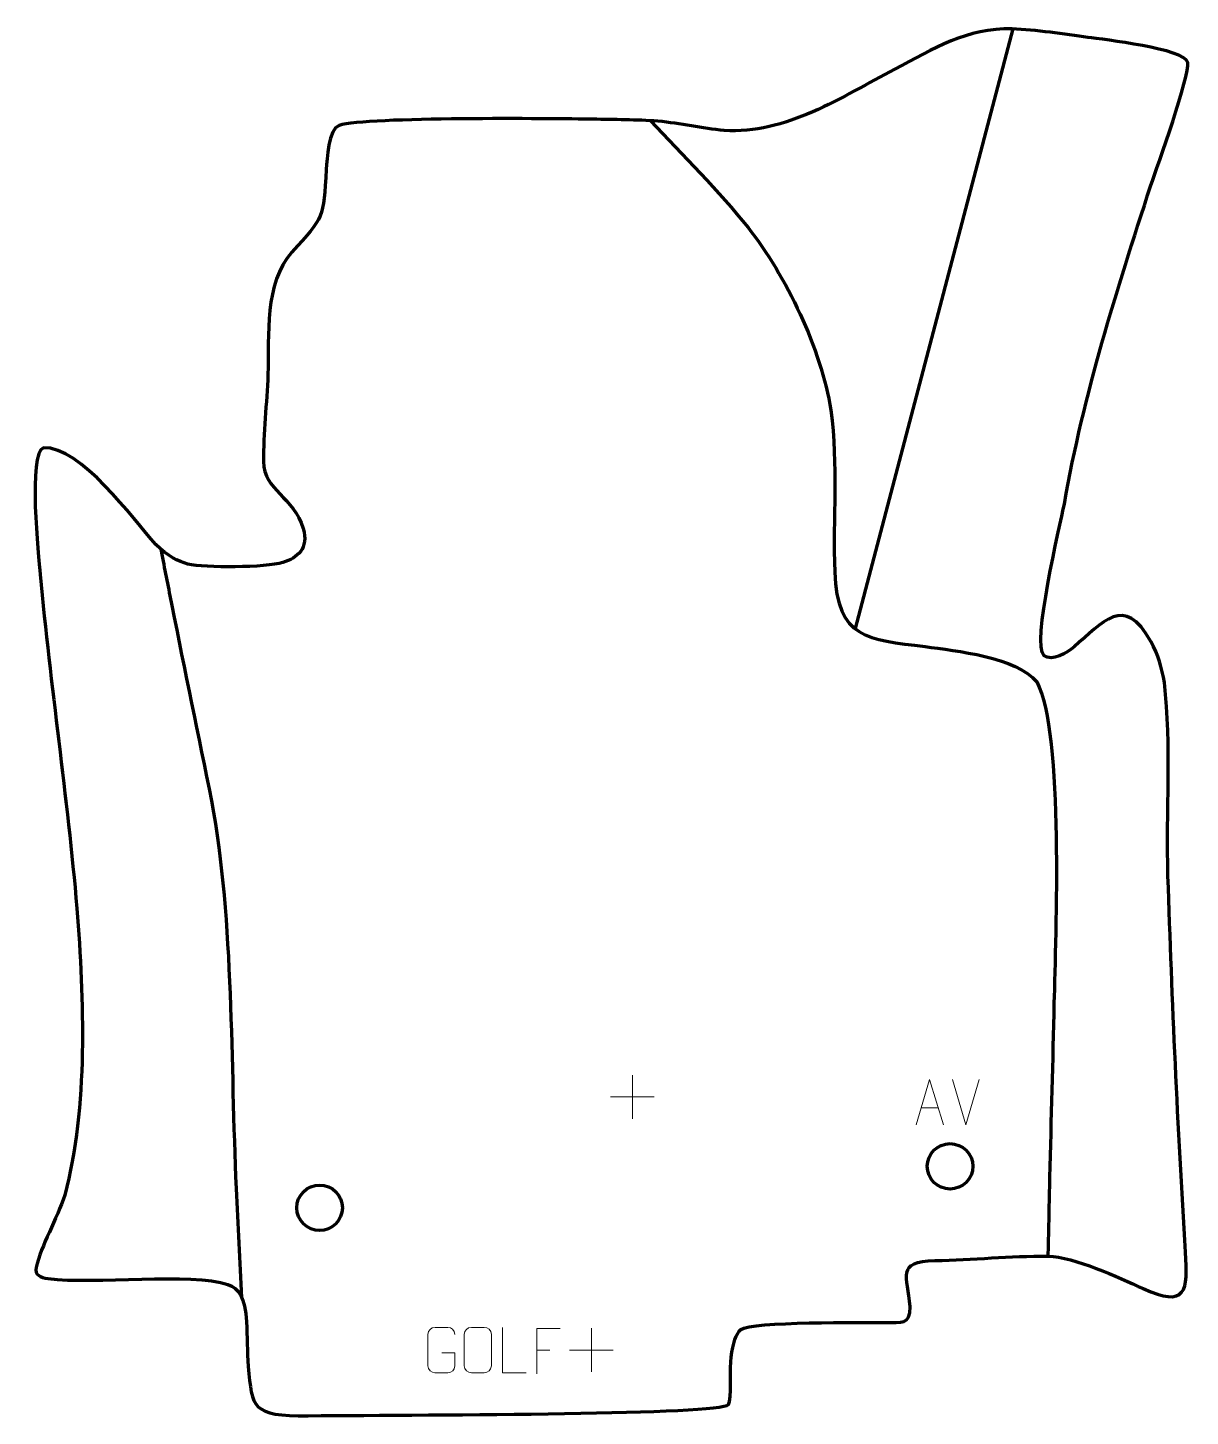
# Model space of a CAD drawing. Header units: millimetres. Extents: x -321 to 318, y -349 to 414.
import ezdxf

# ---------------------------------------------------------------- set-up
doc = ezdxf.new("R2010")
doc.units = ezdxf.units.MM
doc.header["$MEASUREMENT"] = 0
doc.layers.add('layer 1', color=7, linetype='Continuous')
doc.layers.add('layer 2', color=7, linetype='Continuous')

msp = doc.modelspace()

# ---------------------------------------------------------------- linework, layer by layer
at = {"layer": 'layer 1', "color": 142, "lineweight": 158}
msp.add_open_spline([(134.1844, 84.3034), (134.1844, 84.3034), (220.6525, 413.8222), (220.6525, 413.8222)], degree=3, dxfattribs=at)
for points, knots in [([(21.4302, 363.3744), (38.7812, 344.5938), (59.3875, 324.4295), (75.0654, 304.6266), (75.0654, 304.6266), (95.9878, 278.1995), (115.2665, 237.6641), (120.576, 204.2892), (120.576, 204.2892), (124.5884, 173.4862), (121.5732, 145.6385), (122.6931, 115.2197), (122.6931, 115.2197), (124.0476, 78.4279), (140.4784, 78.4853), (172.3337, 74.3006), (172.3337, 74.3006), (189.3015, 72.0716), (222.4403, 68.6043), (233.7212, 54.9025), (233.7212, 54.9025), (248.6045, 27.2734), (243.9916, -85.3027), (243.1533, -121.553), (243.1533, -121.553), (242.4533, -153.4924), (241.4744, -185.4249), (240.7526, -217.3641), (240.7526, -217.3641), (240.4439, -231.3224), (240.1349, -245.2807), (239.8255, -259.239), (239.8255, -259.239), (239.8255, -259.239), (239.7924, -260.7345), (239.7924, -260.7345)], [0, 0, 0, 0, 0.1, 0.1, 0.1, 0.1, 0.2, 0.2, 0.2, 0.2, 0.3, 0.3, 0.3, 0.3, 0.4, 0.4, 0.4, 0.4, 0.5, 0.5, 0.5, 0.5, 0.6, 0.6, 0.6, 0.6, 0.7, 0.7, 0.7, 0.7, 0.8, 0.8, 0.8, 0.8, 1, 1, 1, 1]), ([(-203.086, -283.4704), (-204.0581, -263.5235), (-205.03, -243.5766), (-206.0022, -223.6297), (-206.0022, -223.6297), (-209.2756, -155.3565), (-207.1462, -77.2582), (-219.5976, -10.5324), (-219.5976, -10.5324), (-226.6913, 25.3044), (-234.3204, 61.0703), (-241.3772, 96.9672), (-241.3772, 96.9672), (-243.2049, 106.265), (-245.0327, 115.5628), (-246.8604, 124.8606), (-246.8604, 124.8606), (-246.8604, 124.8606), (-247.4376, 127.7967), (-247.4376, 127.7967)], [0, 0, 0, 0, 0.16666667, 0.16666667, 0.16666667, 0.16666667, 0.33333333, 0.33333333, 0.33333333, 0.33333333, 0.5, 0.5, 0.5, 0.5, 0.66666667, 0.66666667, 0.66666667, 0.66666667, 1, 1, 1, 1])]:
    msp.add_open_spline(points, degree=3, knots=knots, dxfattribs=at)
at = {"layer": 'layer 1', "color": 250, "lineweight": 9}
for points in [[(11.5544, -161.2239), (11.5544, -161.2239), (11.5544, -185.2018), (11.5544, -185.2018)], [(194.7902, -188.5022), (194.7902, -188.5022), (187.4684, -163.5486), (187.4684, -163.5486)], [(202.1121, -163.5486), (202.1121, -163.5486), (194.7903, -188.5022), (194.7903, -188.5022)], [(-0.4345, -173.2129), (-0.4345, -173.2129), (23.5434, -173.2129), (23.5434, -173.2129)], [(170.1533, -179.2455), (170.1533, -179.2455), (179.649, -179.2455), (179.649, -179.2455)], [(-11.002, -300.3613), (-11.002, -300.3613), (-11.002, -324.3392), (-11.002, -324.3392)], [(-41.0019, -312.3503), (-41.0019, -312.3503), (-33.8338, -312.3503), (-33.8338, -312.3503)], [(-22.9909, -312.3503), (-22.9909, -312.3503), (0.987, -312.3503), (0.987, -312.3503)]]:
    msp.add_open_spline(points, degree=3, dxfattribs=at)
for points, knots in [([(167.4307, -188.4949), (167.4307, -188.4949), (174.8017, -163.5414), (174.8017, -163.5414), (174.8017, -163.5414), (174.8017, -163.5414), (182.3716, -188.4949), (182.3716, -188.4949)], [0, 0, 0, 0, 0.33333333, 0.33333333, 0.33333333, 0.33333333, 1, 1, 1, 1]), ([(-93.1629, -313.8413), (-93.1629, -313.8413), (-85.9948, -313.8413), (-85.9948, -313.8413), (-85.9948, -313.8413), (-85.9948, -313.8413), (-85.9948, -321.0094), (-85.9948, -321.0094), (-85.9948, -321.0094), (-86.1344, -323.3328), (-87.8117, -324.8124), (-89.9595, -324.8232), (-89.9595, -324.8232), (-92.2913, -324.8228), (-94.6233, -324.8228), (-96.9548, -324.8232), (-96.9548, -324.8232), (-98.8797, -324.9286), (-100.8519, -323.0441), (-100.8407, -321.0268), (-100.8407, -321.0268), (-100.8403, -315.2567), (-100.8403, -309.487), (-100.8407, -303.7177), (-100.8407, -303.7177), (-100.8365, -301.5796), (-99.0897, -299.8604), (-96.9374, -299.8738), (-96.9374, -299.8738), (-94.6117, -299.8738), (-92.2856, -299.8738), (-89.9595, -299.8738), (-89.9595, -299.8738), (-88.0128, -299.8384), (-86.0214, -301.3299), (-85.9948, -303.7676)], [0, 0, 0, 0, 0.1, 0.1, 0.1, 0.1, 0.2, 0.2, 0.2, 0.2, 0.3, 0.3, 0.3, 0.3, 0.4, 0.4, 0.4, 0.4, 0.5, 0.5, 0.5, 0.5, 0.6, 0.6, 0.6, 0.6, 0.7, 0.7, 0.7, 0.7, 0.8, 0.8, 0.8, 0.8, 1, 1, 1, 1]), ([(-76.9374, -299.8738), (-74.6117, -299.8738), (-72.2856, -299.8738), (-69.9595, -299.8738), (-69.9595, -299.8738), (-68.0129, -299.8382), (-66.0214, -301.3298), (-65.9948, -303.7674), (-65.9948, -303.7674), (-65.9952, -309.5143), (-65.9952, -315.2616), (-65.9948, -321.0093), (-65.9948, -321.0093), (-66.1346, -323.3327), (-67.8117, -324.8123), (-69.9595, -324.8231), (-69.9595, -324.8231), (-72.2914, -324.8227), (-74.6233, -324.8227), (-76.9548, -324.8231), (-76.9548, -324.8231), (-78.8798, -324.9285), (-80.8519, -323.044), (-80.8407, -321.0267), (-80.8407, -321.0267), (-80.8404, -315.2566), (-80.8404, -309.4869), (-80.8407, -303.7176), (-80.8407, -303.7176), (-80.8365, -301.5795), (-79.0898, -299.8603), (-76.9374, -299.8738)], [0, 0, 0, 0, 0.11111111, 0.11111111, 0.11111111, 0.11111111, 0.22222222, 0.22222222, 0.22222222, 0.22222222, 0.33333333, 0.33333333, 0.33333333, 0.33333333, 0.44444444, 0.44444444, 0.44444444, 0.44444444, 0.55555556, 0.55555556, 0.55555556, 0.55555556, 0.66666667, 0.66666667, 0.66666667, 0.66666667, 0.77777778, 0.77777778, 0.77777778, 0.77777778, 1, 1, 1, 1]), ([(-46.9433, -324.8271), (-46.9433, -324.8271), (-59.8924, -324.8271), (-59.8924, -324.8271), (-59.8924, -324.8271), (-59.8924, -324.8271), (-59.8924, -299.8735), (-59.8924, -299.8735)], [0, 0, 0, 0, 0.33333333, 0.33333333, 0.33333333, 0.33333333, 1, 1, 1, 1]), ([(-28.1279, -300.4706), (-28.1279, -300.4706), (-41.0019, -300.4706), (-41.0019, -300.4706), (-41.0019, -300.4706), (-41.0019, -300.4706), (-41.0019, -325.4242), (-41.0019, -325.4242)], [0, 0, 0, 0, 0.33333333, 0.33333333, 0.33333333, 0.33333333, 1, 1, 1, 1])]:
    msp.add_open_spline(points, degree=3, knots=knots, dxfattribs=at)
at = {"layer": 'layer 1', "color": 142, "lineweight": 200}
for points in [[(186.0598, -198.8359), (179.1563, -198.8359), (173.5599, -204.4323), (173.5599, -211.3359), (173.5599, -211.3359), (173.5598, -218.2394), (179.1563, -223.8359), (186.0598, -223.8359), (186.0598, -223.8359), (192.9634, -223.8359), (198.5598, -218.2395), (198.5598, -211.3359), (198.5598, -211.3359), (198.5599, -204.4324), (192.9634, -198.8359), (186.0598, -198.8359)], [(186.0598, -198.8359), (179.1563, -198.8359), (173.5599, -204.4323), (173.5599, -211.3359), (173.5599, -211.3359), (173.5598, -218.2394), (179.1563, -223.8359), (186.0598, -223.8359), (186.0598, -223.8359), (192.9634, -223.8359), (198.5598, -218.2395), (198.5598, -211.336), (198.5598, -211.336), (198.5599, -204.4324), (192.9634, -198.8359), (186.0598, -198.8359)], [(186.0598, -198.8359), (179.1563, -198.8359), (173.5599, -204.4324), (173.5599, -211.3359), (173.5599, -211.3359), (173.5598, -218.2395), (179.1563, -223.8359), (186.0598, -223.8359), (186.0598, -223.8359), (192.9634, -223.8359), (198.5598, -218.2395), (198.5598, -211.336), (198.5598, -211.336), (198.5599, -204.4324), (192.9634, -198.8359), (186.0598, -198.8359)], [(186.0598, -198.8359), (179.1563, -198.8359), (173.5599, -204.4324), (173.5599, -211.3359), (173.5599, -211.3359), (173.5598, -218.2395), (179.1563, -223.8359), (186.0598, -223.8359), (186.0598, -223.8359), (192.9634, -223.836), (198.5598, -218.2395), (198.5598, -211.336), (198.5598, -211.336), (198.5599, -204.4324), (192.9634, -198.8359), (186.0598, -198.8359)], [(186.0598, -198.836), (179.1563, -198.836), (173.5599, -204.4324), (173.5599, -211.3359), (173.5599, -211.3359), (173.5598, -218.2395), (179.1563, -223.8359), (186.0598, -223.836), (186.0598, -223.836), (192.9634, -223.836), (198.5598, -218.2396), (198.5598, -211.336), (198.5598, -211.336), (198.5599, -204.4324), (192.9634, -198.836), (186.0598, -198.836)], [(186.0598, -198.836), (179.1563, -198.836), (173.5599, -204.4324), (173.5599, -211.3359), (173.5599, -211.3359), (173.5598, -218.2395), (179.1563, -223.8359), (186.0598, -223.836), (186.0598, -223.836), (192.9634, -223.836), (198.5598, -218.2396), (198.5598, -211.336), (198.5598, -211.336), (198.5599, -204.4324), (192.9634, -198.836), (186.0598, -198.836)], [(186.0598, -198.836), (179.1563, -198.836), (173.5599, -204.4324), (173.5599, -211.336), (173.5599, -211.336), (173.5598, -218.2395), (179.1563, -223.836), (186.0598, -223.836), (186.0598, -223.836), (192.9634, -223.836), (198.5598, -218.2396), (198.5598, -211.336), (198.5598, -211.336), (198.5599, -204.4325), (192.9634, -198.836), (186.0598, -198.836)], [(186.0598, -198.836), (179.1563, -198.836), (173.5599, -204.4324), (173.5599, -211.336), (173.5599, -211.336), (173.5598, -218.2395), (179.1563, -223.836), (186.0598, -223.836), (186.0598, -223.836), (192.9634, -223.836), (198.5598, -218.2396), (198.5598, -211.336), (198.5598, -211.336), (198.5599, -204.4325), (192.9634, -198.836), (186.0598, -198.836)], [(186.0598, -198.836), (179.1563, -198.836), (173.5599, -204.4324), (173.5599, -211.336), (173.5599, -211.336), (173.5598, -218.2395), (179.1563, -223.836), (186.0598, -223.836), (186.0598, -223.836), (192.9634, -223.836), (198.5598, -218.2396), (198.5598, -211.3361), (198.5598, -211.3361), (198.5599, -204.4325), (192.9634, -198.836), (186.0598, -198.836)], [(186.0598, -198.836), (179.1563, -198.836), (173.5599, -204.4324), (173.5599, -211.336), (173.5599, -211.336), (173.5598, -218.2396), (179.1563, -223.836), (186.0598, -223.836), (186.0598, -223.836), (192.9634, -223.836), (198.5598, -218.2396), (198.5598, -211.3361), (198.5598, -211.3361), (198.5599, -204.4325), (192.9634, -198.836), (186.0598, -198.836)], [(186.0598, -198.836), (179.1563, -198.836), (173.5599, -204.4325), (173.5599, -211.336), (173.5599, -211.336), (173.5598, -218.2396), (179.1563, -223.836), (186.0598, -223.836), (186.0598, -223.836), (192.9634, -223.8361), (198.5598, -218.2396), (198.5598, -211.3361), (198.5598, -211.3361), (198.5599, -204.4325), (192.9634, -198.836), (186.0598, -198.836)], [(186.0598, -198.836), (179.1563, -198.836), (173.5599, -204.4325), (173.5599, -211.336), (173.5599, -211.336), (173.5598, -218.2396), (179.1563, -223.836), (186.0598, -223.836), (186.0598, -223.836), (192.9634, -223.8361), (198.5598, -218.2396), (198.5598, -211.3361), (198.5598, -211.3361), (198.5599, -204.4325), (192.9634, -198.836), (186.0598, -198.836)], [(186.0598, -198.8361), (179.1563, -198.8361), (173.5599, -204.4325), (173.5599, -211.336), (173.5599, -211.336), (173.5598, -218.2396), (179.1563, -223.836), (186.0598, -223.8361), (186.0598, -223.8361), (192.9634, -223.8361), (198.5598, -218.2397), (198.5598, -211.3361), (198.5598, -211.3361), (198.5599, -204.4325), (192.9634, -198.8361), (186.0598, -198.8361)], [(186.0598, -198.8361), (179.1563, -198.8361), (173.5599, -204.4325), (173.5599, -211.3361), (173.5599, -211.3361), (173.5598, -218.2396), (179.1563, -223.8361), (186.0598, -223.8361), (186.0598, -223.8361), (192.9634, -223.8361), (198.5598, -218.2397), (198.5598, -211.3361), (198.5598, -211.3361), (198.5599, -204.4325), (192.9634, -198.8361), (186.0598, -198.8361)], [(186.0598, -198.8361), (179.1563, -198.8361), (173.5599, -204.4325), (173.5599, -211.3361), (173.5599, -211.3361), (173.5598, -218.2396), (179.1563, -223.8361), (186.0598, -223.8361), (186.0598, -223.8361), (192.9634, -223.8361), (198.5598, -218.2397), (198.5598, -211.3361), (198.5598, -211.3361), (198.5599, -204.4326), (192.9634, -198.8361), (186.0598, -198.8361)], [(186.0598, -198.8361), (179.1563, -198.8361), (173.5599, -204.4325), (173.5599, -211.3361), (173.5599, -211.3361), (173.5598, -218.2396), (179.1563, -223.8361), (186.0598, -223.8361), (186.0598, -223.8361), (192.9634, -223.8361), (198.5598, -218.2397), (198.5598, -211.3361), (198.5598, -211.3361), (198.5599, -204.4326), (192.9634, -198.8361), (186.0598, -198.8361)], [(186.0598, -198.8361), (179.1563, -198.8361), (173.5599, -204.4325), (173.5599, -211.3361), (173.5599, -211.3361), (173.5598, -218.2396), (179.1563, -223.8361), (186.0598, -223.8361), (186.0598, -223.8361), (192.9634, -223.8361), (198.5598, -218.2397), (198.5598, -211.3362), (198.5598, -211.3362), (198.5599, -204.4326), (192.9634, -198.8361), (186.0598, -198.8361)], [(186.0598, -198.8361), (179.1563, -198.8361), (173.5599, -204.4326), (173.5599, -211.3361), (173.5599, -211.3361), (173.5598, -218.2397), (179.1563, -223.8361), (186.0598, -223.8361), (186.0598, -223.8361), (192.9634, -223.8361), (198.5598, -218.2397), (198.5598, -211.3362), (198.5598, -211.3362), (198.5599, -204.4326), (192.9634, -198.8361), (186.0598, -198.8361)], [(186.0598, -198.8361), (179.1563, -198.8361), (173.5599, -204.4326), (173.5599, -211.3361), (173.5599, -211.3361), (173.5598, -218.2397), (179.1563, -223.8361), (186.0598, -223.8361), (186.0598, -223.8361), (192.9634, -223.8362), (198.5598, -218.2397), (198.5598, -211.3362), (198.5598, -211.3362), (198.5599, -204.4326), (192.9634, -198.8361), (186.0598, -198.8361)], [(186.0598, -198.8362), (179.1563, -198.8362), (173.5599, -204.4326), (173.5599, -211.3361), (173.5599, -211.3361), (173.5598, -218.2397), (179.1563, -223.8361), (186.0598, -223.8362), (186.0598, -223.8362), (192.9634, -223.8362), (198.5598, -218.2398), (198.5598, -211.3362), (198.5598, -211.3362), (198.5599, -204.4326), (192.9634, -198.8362), (186.0598, -198.8362)], [(186.0598, -198.8362), (179.1563, -198.8362), (173.5599, -204.4326), (173.5599, -211.3361), (173.5599, -211.3361), (173.5598, -218.2397), (179.1563, -223.8361), (186.0598, -223.8362), (186.0598, -223.8362), (192.9634, -223.8362), (198.5598, -218.2398), (198.5598, -211.3362), (198.5598, -211.3362), (198.5599, -204.4326), (192.9634, -198.8362), (186.0598, -198.8362)], [(-160.3461, -221.6567), (-167.2496, -221.6567), (-172.846, -227.2531), (-172.846, -234.1567), (-172.846, -234.1567), (-172.8461, -241.0602), (-167.2496, -246.6567), (-160.3461, -246.6567), (-160.3461, -246.6567), (-153.4425, -246.6567), (-147.8461, -241.0603), (-147.8461, -234.1567), (-147.8461, -234.1567), (-147.846, -227.2532), (-153.4425, -221.6567), (-160.3461, -221.6567)], [(-160.3461, -221.6567), (-167.2496, -221.6567), (-172.846, -227.2531), (-172.846, -234.1567), (-172.846, -234.1567), (-172.8461, -241.0602), (-167.2496, -246.6567), (-160.3461, -246.6567), (-160.3461, -246.6567), (-153.4425, -246.6567), (-147.8461, -241.0603), (-147.8461, -234.1568), (-147.8461, -234.1568), (-147.846, -227.2532), (-153.4425, -221.6567), (-160.3461, -221.6567)], [(-160.3461, -221.6567), (-167.2496, -221.6567), (-172.846, -227.2532), (-172.846, -234.1567), (-172.846, -234.1567), (-172.8461, -241.0603), (-167.2496, -246.6567), (-160.3461, -246.6567), (-160.3461, -246.6567), (-153.4425, -246.6567), (-147.8461, -241.0603), (-147.8461, -234.1568), (-147.8461, -234.1568), (-147.846, -227.2532), (-153.4425, -221.6567), (-160.3461, -221.6567)], [(-160.3461, -221.6567), (-167.2496, -221.6567), (-172.846, -227.2532), (-172.846, -234.1567), (-172.846, -234.1567), (-172.8461, -241.0603), (-167.2496, -246.6567), (-160.3461, -246.6567), (-160.3461, -246.6567), (-153.4425, -246.6568), (-147.8461, -241.0603), (-147.8461, -234.1568), (-147.8461, -234.1568), (-147.846, -227.2532), (-153.4425, -221.6567), (-160.3461, -221.6567)], [(-160.3461, -221.6568), (-167.2496, -221.6568), (-172.846, -227.2532), (-172.846, -234.1567), (-172.846, -234.1567), (-172.8461, -241.0603), (-167.2496, -246.6567), (-160.3461, -246.6568), (-160.3461, -246.6568), (-153.4425, -246.6568), (-147.8461, -241.0604), (-147.8461, -234.1568), (-147.8461, -234.1568), (-147.846, -227.2532), (-153.4425, -221.6568), (-160.3461, -221.6568)], [(-160.3461, -221.6568), (-167.2496, -221.6568), (-172.846, -227.2532), (-172.846, -234.1567), (-172.846, -234.1567), (-172.8461, -241.0603), (-167.2496, -246.6567), (-160.3461, -246.6568), (-160.3461, -246.6568), (-153.4425, -246.6568), (-147.8461, -241.0604), (-147.8461, -234.1568), (-147.8461, -234.1568), (-147.846, -227.2532), (-153.4425, -221.6568), (-160.3461, -221.6568)], [(-160.3461, -221.6568), (-167.2496, -221.6568), (-172.846, -227.2532), (-172.846, -234.1568), (-172.846, -234.1568), (-172.8461, -241.0603), (-167.2496, -246.6568), (-160.3461, -246.6568), (-160.3461, -246.6568), (-153.4425, -246.6568), (-147.8461, -241.0604), (-147.8461, -234.1568), (-147.8461, -234.1568), (-147.846, -227.2533), (-153.4425, -221.6568), (-160.3461, -221.6568)], [(-160.3461, -221.6568), (-167.2496, -221.6568), (-172.846, -227.2532), (-172.846, -234.1568), (-172.846, -234.1568), (-172.8461, -241.0603), (-167.2496, -246.6568), (-160.3461, -246.6568), (-160.3461, -246.6568), (-153.4425, -246.6568), (-147.8461, -241.0604), (-147.8461, -234.1568), (-147.8461, -234.1568), (-147.846, -227.2533), (-153.4425, -221.6568), (-160.3461, -221.6568)], [(-160.3461, -221.6568), (-167.2496, -221.6568), (-172.846, -227.2532), (-172.846, -234.1568), (-172.846, -234.1568), (-172.8461, -241.0603), (-167.2496, -246.6568), (-160.3461, -246.6568), (-160.3461, -246.6568), (-153.4425, -246.6568), (-147.8461, -241.0604), (-147.8461, -234.1569), (-147.8461, -234.1569), (-147.846, -227.2533), (-153.4425, -221.6568), (-160.3461, -221.6568)], [(-160.3461, -221.6568), (-167.2496, -221.6568), (-172.846, -227.2532), (-172.846, -234.1568), (-172.846, -234.1568), (-172.8461, -241.0604), (-167.2496, -246.6568), (-160.3461, -246.6568), (-160.3461, -246.6568), (-153.4425, -246.6568), (-147.8461, -241.0604), (-147.8461, -234.1569), (-147.8461, -234.1569), (-147.846, -227.2533), (-153.4425, -221.6568), (-160.3461, -221.6568)], [(-160.3461, -221.6568), (-167.2496, -221.6568), (-172.846, -227.2533), (-172.846, -234.1568), (-172.846, -234.1568), (-172.8461, -241.0604), (-167.2496, -246.6568), (-160.3461, -246.6568), (-160.3461, -246.6568), (-153.4425, -246.6569), (-147.8461, -241.0604), (-147.8461, -234.1569), (-147.8461, -234.1569), (-147.846, -227.2533), (-153.4425, -221.6568), (-160.3461, -221.6568)], [(-160.3461, -221.6568), (-167.2496, -221.6568), (-172.846, -227.2533), (-172.846, -234.1568), (-172.846, -234.1568), (-172.8461, -241.0604), (-167.2496, -246.6568), (-160.3461, -246.6568), (-160.3461, -246.6568), (-153.4425, -246.6569), (-147.8461, -241.0604), (-147.8461, -234.1569), (-147.8461, -234.1569), (-147.846, -227.2533), (-153.4425, -221.6568), (-160.3461, -221.6568)], [(-160.3461, -221.6569), (-167.2496, -221.6569), (-172.846, -227.2533), (-172.846, -234.1568), (-172.846, -234.1568), (-172.8461, -241.0604), (-167.2496, -246.6568), (-160.3461, -246.6569), (-160.3461, -246.6569), (-153.4425, -246.6569), (-147.8461, -241.0605), (-147.8461, -234.1569), (-147.8461, -234.1569), (-147.846, -227.2533), (-153.4425, -221.6569), (-160.3461, -221.6569)], [(-160.3461, -221.6569), (-167.2496, -221.6569), (-172.846, -227.2533), (-172.846, -234.1569), (-172.846, -234.1569), (-172.8461, -241.0604), (-167.2496, -246.6569), (-160.3461, -246.6569), (-160.3461, -246.6569), (-153.4425, -246.6569), (-147.8461, -241.0605), (-147.8461, -234.1569), (-147.8461, -234.1569), (-147.846, -227.2533), (-153.4425, -221.6569), (-160.3461, -221.6569)], [(-160.3461, -221.6569), (-167.2496, -221.6569), (-172.846, -227.2533), (-172.846, -234.1569), (-172.846, -234.1569), (-172.8461, -241.0604), (-167.2496, -246.6569), (-160.3461, -246.6569), (-160.3461, -246.6569), (-153.4425, -246.6569), (-147.8461, -241.0605), (-147.8461, -234.1569), (-147.8461, -234.1569), (-147.846, -227.2534), (-153.4425, -221.6569), (-160.3461, -221.6569)], [(-160.3461, -221.6569), (-167.2496, -221.6569), (-172.846, -227.2533), (-172.846, -234.1569), (-172.846, -234.1569), (-172.8461, -241.0604), (-167.2496, -246.6569), (-160.3461, -246.6569), (-160.3461, -246.6569), (-153.4425, -246.6569), (-147.8461, -241.0605), (-147.8461, -234.1569), (-147.8461, -234.1569), (-147.846, -227.2534), (-153.4425, -221.6569), (-160.3461, -221.6569)], [(-160.3461, -221.6569), (-167.2496, -221.6569), (-172.846, -227.2533), (-172.846, -234.1569), (-172.846, -234.1569), (-172.8461, -241.0604), (-167.2496, -246.6569), (-160.3461, -246.6569), (-160.3461, -246.6569), (-153.4425, -246.6569), (-147.8461, -241.0605), (-147.8461, -234.157), (-147.8461, -234.157), (-147.846, -227.2534), (-153.4425, -221.6569), (-160.3461, -221.6569)], [(-160.3461, -221.6569), (-167.2496, -221.6569), (-172.846, -227.2534), (-172.846, -234.1569), (-172.846, -234.1569), (-172.8461, -241.0605), (-167.2496, -246.6569), (-160.3461, -246.6569), (-160.3461, -246.6569), (-153.4425, -246.6569), (-147.8461, -241.0605), (-147.8461, -234.157), (-147.8461, -234.157), (-147.846, -227.2534), (-153.4425, -221.6569), (-160.3461, -221.6569)], [(-160.3461, -221.6569), (-167.2496, -221.6569), (-172.846, -227.2534), (-172.846, -234.1569), (-172.846, -234.1569), (-172.8461, -241.0605), (-167.2496, -246.6569), (-160.3461, -246.6569), (-160.3461, -246.6569), (-153.4425, -246.657), (-147.8461, -241.0605), (-147.8461, -234.157), (-147.8461, -234.157), (-147.846, -227.2534), (-153.4425, -221.6569), (-160.3461, -221.6569)], [(-160.3461, -221.657), (-167.2496, -221.657), (-172.846, -227.2534), (-172.846, -234.1569), (-172.846, -234.1569), (-172.8461, -241.0605), (-167.2496, -246.6569), (-160.3461, -246.657), (-160.3461, -246.657), (-153.4425, -246.657), (-147.8461, -241.0606), (-147.8461, -234.157), (-147.8461, -234.157), (-147.846, -227.2534), (-153.4425, -221.657), (-160.3461, -221.657)], [(-160.3461, -221.657), (-167.2496, -221.657), (-172.846, -227.2534), (-172.846, -234.1569), (-172.846, -234.1569), (-172.8461, -241.0605), (-167.2496, -246.6569), (-160.3461, -246.657), (-160.3461, -246.657), (-153.4425, -246.657), (-147.8461, -241.0606), (-147.8461, -234.157), (-147.8461, -234.157), (-147.846, -227.2534), (-153.4425, -221.657), (-160.3461, -221.657)]]:
    msp.add_open_spline(points, degree=3, knots=[0, 0, 0, 0, 0.2, 0.2, 0.2, 0.2, 0.4, 0.4, 0.4, 0.4, 0.6, 0.6, 0.6, 0.6, 1, 1, 1, 1], dxfattribs=at)
for points in [[(186.0598, -198.8359), (186.0598, -198.8359), (186.0598, -198.8362), (186.0598, -198.8362)], [(186.0598, -198.8359), (186.0598, -198.8359), (186.0598, -198.8362), (186.0598, -198.8362)], [(173.5599, -211.3359), (173.5599, -211.3359), (173.5599, -211.3361), (173.5599, -211.3361)], [(198.5598, -211.3359), (198.5598, -211.3359), (198.5598, -211.3362), (198.5598, -211.3362)], [(-160.3461, -221.6567), (-160.3461, -221.6567), (-160.3461, -221.657), (-160.3461, -221.657)], [(-160.3461, -221.6567), (-160.3461, -221.6567), (-160.3461, -221.657), (-160.3461, -221.657)], [(186.0598, -223.8359), (186.0598, -223.8359), (186.0598, -223.8362), (186.0598, -223.8362)], [(-172.846, -234.1567), (-172.846, -234.1567), (-172.846, -234.1569), (-172.846, -234.1569)], [(-147.8461, -234.1567), (-147.8461, -234.1567), (-147.8461, -234.157), (-147.8461, -234.157)], [(-160.3461, -246.6567), (-160.3461, -246.6567), (-160.3461, -246.657), (-160.3461, -246.657)]]:
    msp.add_open_spline(points, degree=3, dxfattribs=at)
at = {"layer": 'layer 2', "color": 242, "lineweight": 158}
msp.add_open_spline([(25.5091, 363.1133), (38.0322, 361.9294), (49.8683, 359.1992), (61.9476, 358.0049), (61.9476, 358.0049), (95.2797, 355.5947), (127.0452, 376.6992), (155.6655, 391.7044), (155.6655, 391.7044), (176.8974, 402.9725), (195.4564, 414.4767), (220.1838, 413.8406), (220.1838, 413.8406), (232.7767, 413.3673), (249.2136, 410.9447), (261.7814, 409.2021), (261.7814, 409.2021), (269.8991, 408.1031), (315.1973, 402.8698), (316.6312, 395.4554), (316.6312, 395.4554), (318.0074, 388.3394), (299.9865, 338.5026), (296.4151, 327.9001), (296.4151, 327.9001), (277.2266, 268.8361), (259.7207, 214.1605), (248.8571, 152.6988), (248.8571, 152.6988), (246.5633, 141.272), (230.7962, 75.0678), (237.6283, 69.4446), (237.6283, 69.4446), (242.0673, 65.7912), (250.6388, 71.2123), (254.1658, 74.18), (254.1658, 74.18), (269.8105, 87.3436), (281.7557, 103.8213), (296.3591, 77.0887), (296.3591, 77.0887), (300.4132, 69.6676), (302.4581, 62.8216), (303.8241, 54.5709), (303.8241, 54.5709), (307.8092, 19.8181), (304.7104, -16.5782), (305.7986, -51.7838), (305.7986, -51.7838), (307.9849, -120.5819), (311.2459, -189.7399), (315.3619, -258.4512), (315.3619, -258.4512), (316.9665, -279.9373), (315.8091, -289.3394), (292.1442, -278.5638), (292.1442, -278.5638), (278.4188, -272.3307), (254.4675, -261.0699), (239.7924, -260.7345), (239.7924, -260.7345), (219.0196, -260.6265), (198.4856, -262.7033), (177.7459, -263.1341), (177.7459, -263.1341), (156.0617, -263.9351), (162.7918, -271.2786), (164.0614, -288.6631), (164.0614, -288.6631), (164.3271, -298.6181), (159.2019, -297.0983), (150.8384, -297.2024), (150.8384, -297.2024), (139.1996, -297.2771), (76.6842, -296.5139), (71.1397, -301.0825), (71.1397, -301.0825), (68.5628, -303.0883), (66.7943, -308.6894), (65.7357, -316.3129), (65.7357, -316.3129), (65.0414, -321.314), (66.1537, -340.049), (64.3144, -342.2298), (64.3144, -342.2298), (59.5175, -347.9175), (-93.9897, -347.8375), (-166.6021, -348.455), (-166.6021, -348.455), (-197.9423, -348.7215), (-197.4897, -344.1509), (-199.5207, -321.3478), (-199.5207, -321.3478), (-200.2518, -313.1519), (-200.13, -304.9429), (-200.511, -296.856), (-200.511, -296.856), (-201.3434, -283.5198), (-204.5359, -278.3872), (-210.8071, -276.2482), (-210.8071, -276.2482), (-230.5676, -269.5086), (-284.2557, -276.2984), (-309.6897, -273.0679), (-309.6897, -273.0679), (-313.5635, -272.5759), (-317.014, -271.0387), (-316.1229, -267.0574), (-316.1229, -267.0574), (-313.3915, -254.854), (-304.674, -240.3153), (-300.3619, -227.2757), (-300.3619, -227.2757), (-287.5004, -178.7682), (-289.881, -119.5201), (-293.7039, -69.6154), (-293.7039, -69.6154), (-299.0378, -8.1681), (-308.1901, 52.7465), (-313.9101, 114.0033), (-313.9101, 114.0033), (-314.7853, 123.2681), (-320.6968, 181.0347), (-312.0987, 183.5617), (-312.0987, 183.5617), (-291.7131, 184.7478), (-263.0496, 144.6), (-250.2907, 130.354), (-250.2907, 130.354), (-243.6377, 124.0723), (-238.2189, 121.0923), (-232.6866, 119.6966), (-232.6866, 119.6966), (-223.6681, 117.4215), (-189.7127, 117.7148), (-180.6152, 120.5027), (-180.6152, 120.5027), (-172.3753, 123.0279), (-166.244, 128.393), (-169.4049, 139.1535), (-169.4049, 139.1535), (-174.5766, 156.7595), (-190.9093, 160.2057), (-191.229, 175.9793), (-191.229, 175.9793), (-191.2662, 191.4103), (-189.3845, 208.1536), (-188.7394, 223.8664), (-188.7394, 223.8664), (-188.1177, 245.4764), (-190.8993, 273.8919), (-175.5247, 291.1513), (-175.5247, 291.1513), (-157.8562, 310.8282), (-158.2546, 309.2823), (-156.6774, 336.8044), (-156.6774, 336.8044), (-156.3916, 341.7906), (-155.4894, 359.0314), (-149.6485, 360.8214), (-149.6485, 360.8214), (-134.145, 365.5725), (-31.8485, 364.5306), (-10.2499, 364.2001), (-10.2499, 364.2001), (1.4141, 364.0215), (13.8905, 363.9471), (25.5091, 363.1133)], degree=3, knots=[0, 0, 0, 0, 0.02325581, 0.02325581, 0.02325581, 0.02325581, 0.04651163, 0.04651163, 0.04651163, 0.04651163, 0.06976744, 0.06976744, 0.06976744, 0.06976744, 0.09302326, 0.09302326, 0.09302326, 0.09302326, 0.11627907, 0.11627907, 0.11627907, 0.11627907, 0.13953488, 0.13953488, 0.13953488, 0.13953488, 0.1627907, 0.1627907, 0.1627907, 0.1627907, 0.18604651, 0.18604651, 0.18604651, 0.18604651, 0.20930233, 0.20930233, 0.20930233, 0.20930233, 0.23255814, 0.23255814, 0.23255814, 0.23255814, 0.25581395, 0.25581395, 0.25581395, 0.25581395, 0.27906977, 0.27906977, 0.27906977, 0.27906977, 0.30232558, 0.30232558, 0.30232558, 0.30232558, 0.3255814, 0.3255814, 0.3255814, 0.3255814, 0.34883721, 0.34883721, 0.34883721, 0.34883721, 0.37209302, 0.37209302, 0.37209302, 0.37209302, 0.39534884, 0.39534884, 0.39534884, 0.39534884, 0.41860465, 0.41860465, 0.41860465, 0.41860465, 0.44186047, 0.44186047, 0.44186047, 0.44186047, 0.46511628, 0.46511628, 0.46511628, 0.46511628, 0.48837209, 0.48837209, 0.48837209, 0.48837209, 0.51162791, 0.51162791, 0.51162791, 0.51162791, 0.53488372, 0.53488372, 0.53488372, 0.53488372, 0.55813953, 0.55813953, 0.55813953, 0.55813953, 0.58139535, 0.58139535, 0.58139535, 0.58139535, 0.60465116, 0.60465116, 0.60465116, 0.60465116, 0.62790698, 0.62790698, 0.62790698, 0.62790698, 0.65116279, 0.65116279, 0.65116279, 0.65116279, 0.6744186, 0.6744186, 0.6744186, 0.6744186, 0.69767442, 0.69767442, 0.69767442, 0.69767442, 0.72093023, 0.72093023, 0.72093023, 0.72093023, 0.74418605, 0.74418605, 0.74418605, 0.74418605, 0.76744186, 0.76744186, 0.76744186, 0.76744186, 0.79069767, 0.79069767, 0.79069767, 0.79069767, 0.81395349, 0.81395349, 0.81395349, 0.81395349, 0.8372093, 0.8372093, 0.8372093, 0.8372093, 0.86046512, 0.86046512, 0.86046512, 0.86046512, 0.88372093, 0.88372093, 0.88372093, 0.88372093, 0.90697674, 0.90697674, 0.90697674, 0.90697674, 0.93023256, 0.93023256, 0.93023256, 0.93023256, 0.95348837, 0.95348837, 0.95348837, 0.95348837, 1, 1, 1, 1], dxfattribs=at)

doc.saveas('drawing.dxf')
